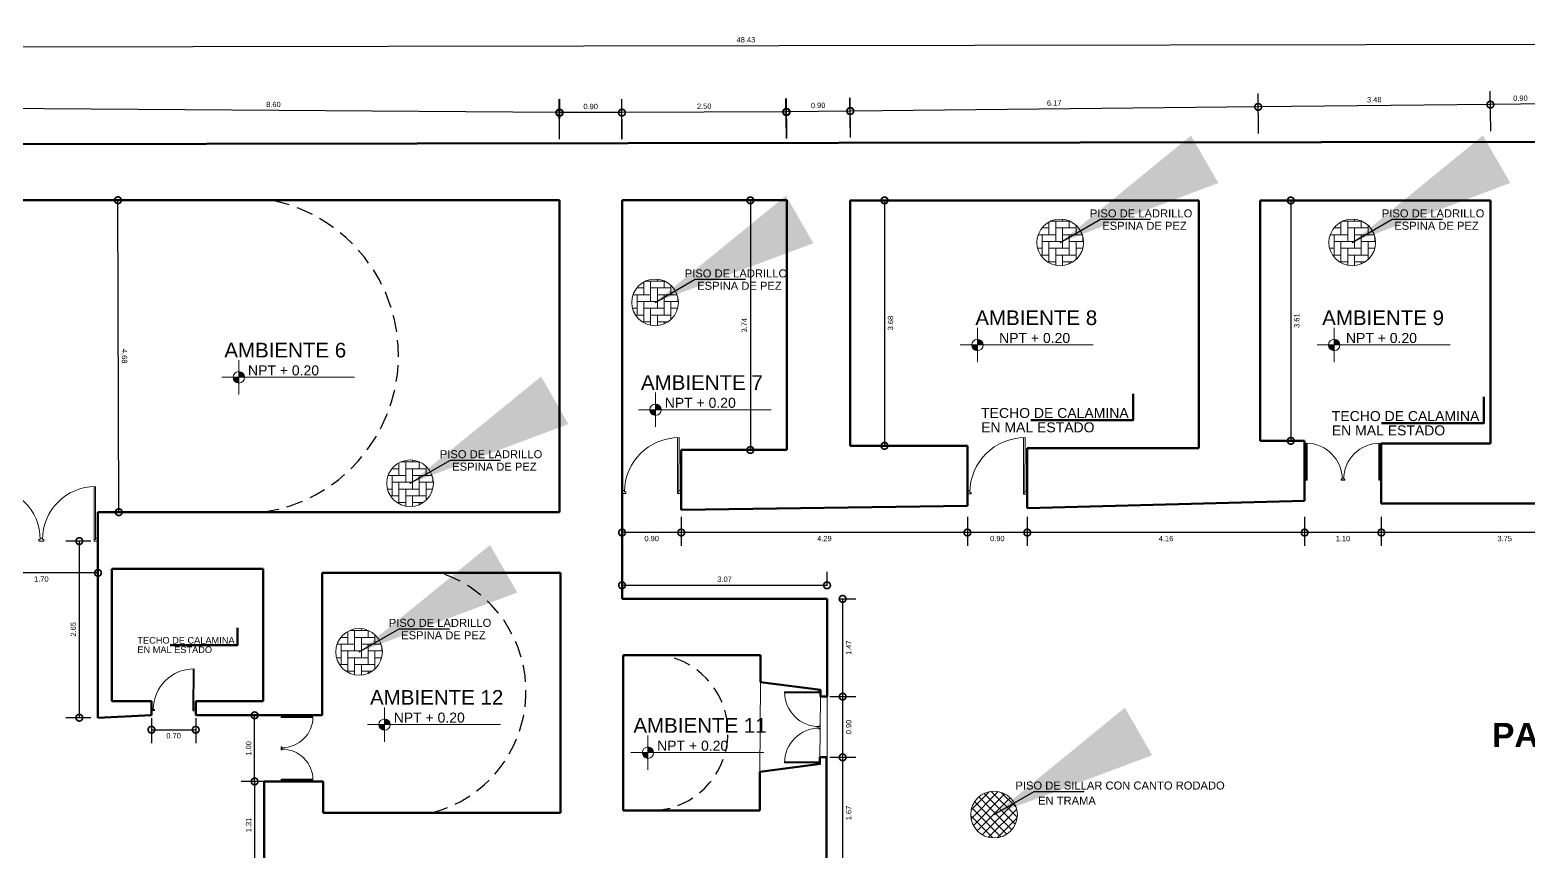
# Model space of a CAD drawing. Header units: millimetres. Extents: x 2048 to 2102.7, y 1127 to 1156.6.
# Drawn here: x 2066.95 to 2089.42, y 1144.3 to 1156.62 of the extents above; entities that cross this region are included whole.
import ezdxf
from ezdxf.enums import TextEntityAlignment as Align

# ---------------------------------------------------------------- set-up
doc = ezdxf.new("R2010")
doc.units = ezdxf.units.MM
doc.linetypes.add('RAYITAS', pattern=[0.375, 0.25, -0.125])
for name, color, linetype, lineweight in [('0.1', 141, 'Continuous', 9), ('COLUMNA', 6, 'Continuous', 40), ('moviliario', 105, 'Continuous', 9), ('Pluma 1', 6, 'Continuous', 9), ('Pluma 8', 7, 'Continuous', 50), ('PUERTAS', 22, 'Continuous', 13), ('TEXTOS', 7, 'Continuous', 18)]:
    doc.layers.add(name, color=color, linetype=linetype, lineweight=lineweight)
doc.layers.add('Cotas', color=1, linetype='Continuous')
doc.layers.add('Rotulos', color=255, linetype='Continuous')
doc.styles.add('BOLD', font='swissb.ttf')
doc.styles.add('ROTULO', font='arial.ttf')
doc.styles.get("Standard").update_dxf_attribs({"font": 'arial.ttf'})
doc.dimstyles.new('COTAS', dxfattribs={"dimtxt": 0.08, "dimasz": 0.2, "dimexe": 0.2, "dimexo": 0.2, "dimgap": 0.05, "dimtad": 2, "dimzin": 1, "dimdsep": 46, "dimtxsty": 'Standard', "dimblk": 'DOTSMALL', "dimcen": 2.5, "dimclrd": 244, "dimclre": 244, "dimclrt": 2, "dimazin": 0, "dimtfac": 1, "dimtmove": 2, "dimatfit": 3, "dimldrblk": 'OPEN90', "dimfxl": 1, "dimarcsym": 0})
doc.dimstyles.new('ISO-25', dxfattribs={"dimtxt": 2.5, "dimasz": 2.5, "dimexe": 1.25, "dimexo": 0.625, "dimtad": 1, "dimtxsty": 'Standard', "dimcen": 2.5, "dimadec": 0, "dimazin": 0, "dimtfac": 1, "dimtmove": 0, "dimatfit": 3, "dimfxl": 1, "dimarcsym": 0})

# ---------------------------------------------------------------- blocks, each defined once
blk = doc.blocks.new('puer-100')
for p, q in [((0.04, 0.025), (0.04, 0.92)), ((0.065, 0), (0.065, 0.92))]:
    blk.add_line(p, q)
for points in [[(0, 0.025), (0.04, 0.025), (0.04, 0), (0.065, 0), (0.065, -0.025), (0, -0.025)], [(1, 0.025), (0.96, 0.025), (0.96, 0), (0.935, 0), (0.935, -0.025), (1, -0.025)]]:
    blk.add_lwpolyline(points)
blk.add_arc((0.04, 0), 0.92, 0, 90)
blk = doc.blocks.new('_DotSmall')
at = {"color": 0, "const_width": 0.5}
blk.add_lwpolyline([(-0.0625, 0, 1), (0.0625, 0, 1)], format="xyb", close=True, dxfattribs=at)
blk = doc.blocks.new('*D30')
at = {"layer": 'Cotas', "color": 244, "lineweight": -2, "transparency": 16777216}
for p, q in [((2088.859, 1155.1), (2088.853, 1155.699)), ((2089.761, 1155.109), (2089.755, 1155.708)), ((2089.757, 1155.508), (2088.855, 1155.499))]:
    blk.add_line(p, q, dxfattribs=at)
at = {"layer": 'Defpoints', "color": 0, "transparency": 16777216}
for p in [(2088.855, 1155.499), (2088.861, 1154.9), (2089.763, 1154.909)]:
    blk.add_point(p, dxfattribs=at)
at = {"layer": 'Cotas', "color": 244, "lineweight": -2, "transparency": 16777216, "xscale": 0.2, "yscale": 0.2, "zscale": 0.2}
for p, rotation in [((2088.855, 1155.499), 180.5774263501912), ((2089.757, 1155.508), 0.5774263501911747)]:
    blk.add_blockref('_DotSmall', p, dxfattribs=dict(at, rotation=rotation))
at = {"layer": 'Cotas', "color": 5, "transparency": 16777216, "insert": (2089.305, 1155.594), "char_height": 0.08, "attachment_point": 5, "rotation": 0.5774}
blk.add_mtext('0.90', dxfattribs=at)
blk = doc.blocks.new('_Open90')
at = {"color": 0, "linetype": 'ByBlock', "lineweight": -2}
for p, q in [((0, 0), (-1, 0)), ((-0.5, 0.5), (0, 0)), ((0, 0), (-0.5, -0.5))]:
    blk.add_line(p, q, dxfattribs=at)
blk = doc.blocks.new('*D31')
at = {"layer": 'Cotas', "color": 244, "lineweight": -2, "transparency": 16777216}
for p, q in [((2085.376, 1155.064), (2085.37, 1155.664)), ((2088.859, 1155.1), (2088.853, 1155.699)), ((2088.855, 1155.499), (2085.372, 1155.464))]:
    blk.add_line(p, q, dxfattribs=at)
at = {"layer": 'Defpoints', "color": 0, "transparency": 16777216}
for p in [(2085.372, 1155.464), (2085.378, 1154.864), (2088.861, 1154.9)]:
    blk.add_point(p, dxfattribs=at)
at = {"layer": 'Cotas', "color": 244, "lineweight": -2, "transparency": 16777216, "xscale": 0.2, "yscale": 0.2, "zscale": 0.2}
for p, rotation in [((2085.372, 1155.464), 180.5774263501974), ((2088.855, 1155.499), 0.5774263501974098)]:
    blk.add_blockref('_DotSmall', p, dxfattribs=dict(at, rotation=rotation))
at = {"layer": 'Cotas', "color": 5, "transparency": 16777216, "insert": (2087.113, 1155.572), "char_height": 0.08, "attachment_point": 5, "rotation": 0.5774}
blk.add_mtext('3.48', dxfattribs=at)
blk = doc.blocks.new('*D32')
at = {"layer": 'Cotas', "color": 244, "lineweight": -2, "transparency": 16777216}
for p, q in [((2079.261, 1155.003), (2079.255, 1155.602)), ((2085.376, 1155.064), (2085.37, 1155.664)), ((2085.372, 1155.464), (2079.257, 1155.402))]:
    blk.add_line(p, q, dxfattribs=at)
at = {"layer": 'Defpoints', "color": 0, "transparency": 16777216}
for p in [(2079.257, 1155.402), (2079.263, 1154.803), (2085.378, 1154.864)]:
    blk.add_point(p, dxfattribs=at)
at = {"layer": 'Cotas', "color": 244, "lineweight": -2, "transparency": 16777216, "xscale": 0.2, "yscale": 0.2, "zscale": 0.2}
for p, rotation in [((2079.257, 1155.402), 180.5774263501992), ((2085.372, 1155.464), 0.5774263501992483)]:
    blk.add_blockref('_DotSmall', p, dxfattribs=dict(at, rotation=rotation))
at = {"layer": 'Cotas', "color": 5, "transparency": 16777216, "insert": (2082.313, 1155.524), "char_height": 0.08, "attachment_point": 5, "rotation": 0.5774}
blk.add_mtext('6.17', dxfattribs=at)
blk = doc.blocks.new('*D33')
at = {"layer": 'Cotas', "color": 244, "lineweight": -2, "transparency": 16777216}
for p, q in [((2079.26, 1155.003), (2079.251, 1155.602)), ((2078.3, 1154.988), (2078.291, 1155.588)), ((2079.254, 1155.402), (2078.294, 1155.388))]:
    blk.add_line(p, q, dxfattribs=at)
at = {"layer": 'Defpoints', "color": 0, "transparency": 16777216}
for p in [(2078.294, 1155.388), (2078.303, 1154.789), (2079.263, 1154.803)]:
    blk.add_point(p, dxfattribs=at)
at = {"layer": 'Cotas', "color": 244, "lineweight": -2, "transparency": 16777216, "xscale": 0.2, "yscale": 0.2, "zscale": 0.2}
for p, rotation in [((2078.294, 1155.388), 180.8564450094398), ((2079.254, 1155.402), 0.8564450094397902)]:
    blk.add_blockref('_DotSmall', p, dxfattribs=dict(at, rotation=rotation))
at = {"layer": 'Cotas', "color": 5, "transparency": 16777216, "insert": (2078.773, 1155.486), "char_height": 0.08, "attachment_point": 5, "rotation": 0.8564}
blk.add_mtext('0.90', dxfattribs=at)
blk = doc.blocks.new('*D34')
at = {"layer": 'Cotas', "color": 244, "lineweight": -2, "transparency": 16777216}
for p, q in [((2075.832, 1154.98), (2075.83, 1155.579)), ((2078.301, 1155.388), (2075.831, 1155.379)), ((2078.302, 1154.989), (2078.3, 1155.588))]:
    blk.add_line(p, q, dxfattribs=at)
at = {"layer": 'Defpoints', "color": 0, "transparency": 16777216}
for p in [(2075.831, 1155.379), (2075.833, 1154.78), (2078.303, 1154.789)]:
    blk.add_point(p, dxfattribs=at)
at = {"layer": 'Cotas', "color": 244, "lineweight": -2, "transparency": 16777216, "xscale": 0.2, "yscale": 0.2, "zscale": 0.2}
for p, rotation in [((2075.831, 1155.379), 180.1934054577176), ((2078.301, 1155.388), 0.1934054577175459)]:
    blk.add_blockref('_DotSmall', p, dxfattribs=dict(at, rotation=rotation))
at = {"layer": 'Cotas', "color": 5, "transparency": 16777216, "insert": (2077.065, 1155.474), "char_height": 0.08, "attachment_point": 5, "rotation": 0.1934}
blk.add_mtext('2.50', dxfattribs=at)
blk = doc.blocks.new('*D35')
at = {"layer": 'Cotas', "color": 244, "lineweight": -2, "transparency": 16777216}
for p, q in [((2074.893, 1154.979), (2074.892, 1155.578)), ((2075.832, 1155.379), (2074.892, 1155.378)), ((2075.833, 1154.98), (2075.832, 1155.579))]:
    blk.add_line(p, q, dxfattribs=at)
at = {"layer": 'Defpoints', "color": 0, "transparency": 16777216}
for p in [(2074.892, 1155.378), (2074.893, 1154.779), (2075.833, 1154.78)]:
    blk.add_point(p, dxfattribs=at)
at = {"layer": 'Cotas', "color": 244, "lineweight": -2, "transparency": 16777216, "xscale": 0.2, "yscale": 0.2, "zscale": 0.2}
for p, rotation in [((2074.892, 1155.378), 180.0470184175133), ((2075.832, 1155.379), 0.04701841751326263)]:
    blk.add_blockref('_DotSmall', p, dxfattribs=dict(at, rotation=rotation))
at = {"layer": 'Cotas', "color": 5, "transparency": 16777216, "insert": (2075.362, 1155.47), "char_height": 0.08, "attachment_point": 5, "rotation": 0.047}
blk.add_mtext('0.90', dxfattribs=at)
blk = doc.blocks.new('*D36')
at = {"layer": 'Cotas', "color": 244, "lineweight": -2, "transparency": 16777216}
for p, q in [((2066.308, 1155.042), (2066.312, 1155.641)), ((2074.897, 1155.378), (2066.311, 1155.441)), ((2074.894, 1154.979), (2074.899, 1155.578))]:
    blk.add_line(p, q, dxfattribs=at)
at = {"layer": 'Defpoints', "color": 0, "transparency": 16777216}
for p in [(2066.311, 1155.441), (2066.307, 1154.842), (2074.893, 1154.779)]:
    blk.add_point(p, dxfattribs=at)
at = {"layer": 'Cotas', "color": 244, "lineweight": -2, "transparency": 16777216, "xscale": 0.2, "yscale": 0.2, "zscale": 0.2}
for p, rotation in [((2066.311, 1155.441), 179.5816693530633), ((2074.897, 1155.378), 359.5816693530632)]:
    blk.add_blockref('_DotSmall', p, dxfattribs=dict(at, rotation=rotation))
at = {"layer": 'Cotas', "color": 5, "transparency": 16777216, "insert": (2070.605, 1155.501), "char_height": 0.08, "attachment_point": 5, "rotation": 359.5817}
blk.add_mtext('8.60', dxfattribs=at)
blk = doc.blocks.new('*D102')
at = {"layer": 'Cotas', "color": 244, "lineweight": -2, "transparency": 16777216}
for p, q in [((2066.276, 1148.751), (2066.276, 1148.274)), ((2067.974, 1148.751), (2067.974, 1148.274)), ((2067.974, 1148.474), (2066.276, 1148.474))]:
    blk.add_line(p, q, dxfattribs=at)
at = {"layer": 'Defpoints', "color": 0, "transparency": 16777216}
for p in [(2066.276, 1148.951), (2067.974, 1148.951), (2066.276, 1148.474)]:
    blk.add_point(p, dxfattribs=at)
at = {"layer": 'Cotas', "color": 244, "lineweight": -2, "transparency": 16777216, "xscale": 0.2, "yscale": 0.2, "zscale": 0.2}
for p, rotation in [((2066.276, 1148.474), 179.9999999999923), ((2067.974, 1148.474), 359.9999999999923)]:
    blk.add_blockref('_DotSmall', p, dxfattribs=dict(at, rotation=rotation))
at = {"layer": 'Cotas', "color": 5, "transparency": 16777216, "insert": (2067.125, 1148.383), "char_height": 0.08, "attachment_point": 5}
blk.add_mtext('1.70', dxfattribs=at)
blk = doc.blocks.new('*D47')
at = {"layer": 'Cotas', "color": 244, "lineweight": -2, "transparency": 16777216}
for p, q in [((2068.776, 1146.296), (2068.776, 1145.922)), ((2069.44, 1146.296), (2069.44, 1145.922)), ((2068.776, 1146.122), (2069.44, 1146.122))]:
    blk.add_line(p, q, dxfattribs=at)
at = {"layer": 'Defpoints', "color": 0, "transparency": 16777216}
for p in [(2068.776, 1146.496), (2069.44, 1146.496), (2069.44, 1146.122)]:
    blk.add_point(p, dxfattribs=at)
at = {"layer": 'Cotas', "color": 244, "lineweight": -2, "transparency": 16777216, "xscale": 0.2, "yscale": 0.2, "zscale": 0.2, "rotation": 180}
blk.add_blockref('_DotSmall', (2068.776, 1146.122), dxfattribs=at)
at = {"layer": 'Cotas', "color": 244, "lineweight": -2, "transparency": 16777216, "xscale": 0.2, "yscale": 0.2, "zscale": 0.2}
blk.add_blockref('_DotSmall', (2069.44, 1146.122), dxfattribs=at)
at = {"layer": 'Cotas', "color": 5, "transparency": 16777216, "insert": (2069.108, 1146.031), "char_height": 0.08, "attachment_point": 5}
blk.add_mtext('0.70', dxfattribs=at)
blk = doc.blocks.new('*D48')
at = {"layer": 'Cotas', "color": 244, "lineweight": -2, "transparency": 16777216}
for p, q in [((2070.564, 1146.338), (2070.123, 1146.338)), ((2070.323, 1145.346), (2070.323, 1146.338)), ((2070.564, 1145.346), (2070.123, 1145.346))]:
    blk.add_line(p, q, dxfattribs=at)
at = {"layer": 'Defpoints', "color": 0, "transparency": 16777216}
for p in [(2070.323, 1146.338), (2070.764, 1146.338), (2070.764, 1145.346)]:
    blk.add_point(p, dxfattribs=at)
at = {"layer": 'Cotas', "color": 244, "lineweight": -2, "transparency": 16777216, "xscale": 0.2, "yscale": 0.2, "zscale": 0.2}
for p, rotation in [((2070.323, 1146.338), 90), ((2070.323, 1145.346), 270)]:
    blk.add_blockref('_DotSmall', p, dxfattribs=dict(at, rotation=rotation))
at = {"layer": 'Cotas', "color": 5, "transparency": 16777216, "insert": (2070.232, 1145.842), "char_height": 0.08, "attachment_point": 5, "rotation": 90}
blk.add_mtext('1.00', dxfattribs=at)
blk = doc.blocks.new('*D49')
at = {"layer": 'Cotas', "color": 244, "lineweight": -2, "transparency": 16777216}
for p, q in [((2078.948, 1146.619), (2079.341, 1146.619)), ((2079.141, 1146.619), (2079.141, 1145.708)), ((2078.948, 1145.708), (2079.341, 1145.708))]:
    blk.add_line(p, q, dxfattribs=at)
at = {"layer": 'Defpoints', "color": 0, "transparency": 16777216}
for p in [(2078.748, 1146.619), (2078.748, 1145.708), (2079.141, 1145.708)]:
    blk.add_point(p, dxfattribs=at)
at = {"layer": 'Cotas', "color": 244, "lineweight": -2, "transparency": 16777216, "xscale": 0.2, "yscale": 0.2, "zscale": 0.2}
for p, rotation in [((2079.141, 1146.619), 90), ((2079.141, 1145.708), 270)]:
    blk.add_blockref('_DotSmall', p, dxfattribs=dict(at, rotation=rotation))
at = {"layer": 'Cotas', "color": 5, "transparency": 16777216, "insert": (2079.232, 1146.164), "char_height": 0.08, "attachment_point": 5, "rotation": 90}
blk.add_mtext('0.90', dxfattribs=at)
blk = doc.blocks.new('*D68')
at = {"layer": 'Cotas', "color": 244, "lineweight": -2, "transparency": 16777216}
for p, q in [((2087.219, 1149.317), (2087.219, 1148.88)), ((2090.919, 1149.317), (2090.919, 1148.88)), ((2090.919, 1149.08), (2087.219, 1149.08))]:
    blk.add_line(p, q, dxfattribs=at)
at = {"layer": 'Defpoints', "color": 0, "transparency": 16777216}
for p in [(2087.219, 1149.517), (2090.919, 1149.517), (2087.219, 1149.08)]:
    blk.add_point(p, dxfattribs=at)
at = {"layer": 'Cotas', "color": 244, "lineweight": -2, "transparency": 16777216, "xscale": 0.2, "yscale": 0.2, "zscale": 0.2}
for p, rotation in [((2087.219, 1149.08), 180.0000000000035), ((2090.919, 1149.08), 3.517186542012496e-12)]:
    blk.add_blockref('_DotSmall', p, dxfattribs=dict(at, rotation=rotation))
at = {"layer": 'Cotas', "color": 5, "transparency": 16777216, "insert": (2089.069, 1148.989), "char_height": 0.08, "attachment_point": 5}
blk.add_mtext('3.75', dxfattribs=at)
blk = doc.blocks.new('*D69')
at = {"layer": 'Cotas', "color": 244, "lineweight": -2, "transparency": 16777216}
for p, q in [((2086.069, 1149.317), (2086.069, 1148.88)), ((2087.219, 1149.317), (2087.219, 1148.88)), ((2087.219, 1149.08), (2086.069, 1149.08))]:
    blk.add_line(p, q, dxfattribs=at)
at = {"layer": 'Defpoints', "color": 0, "transparency": 16777216}
for p in [(2086.069, 1149.517), (2087.219, 1149.517), (2086.069, 1149.08)]:
    blk.add_point(p, dxfattribs=at)
at = {"layer": 'Cotas', "color": 244, "lineweight": -2, "transparency": 16777216, "xscale": 0.2, "yscale": 0.2, "zscale": 0.2}
for p, rotation in [((2086.069, 1149.08), 179.9999999999887), ((2087.219, 1149.08), 359.9999999999887)]:
    blk.add_blockref('_DotSmall', p, dxfattribs=dict(at, rotation=rotation))
at = {"layer": 'Cotas', "color": 5, "transparency": 16777216, "insert": (2086.644, 1148.989), "char_height": 0.08, "attachment_point": 5}
blk.add_mtext('1.10', dxfattribs=at)
blk = doc.blocks.new('*D70')
at = {"layer": 'Cotas', "color": 244, "lineweight": -2, "transparency": 16777216}
for p, q in [((2081.91, 1149.317), (2081.91, 1148.88)), ((2086.069, 1149.317), (2086.069, 1148.88)), ((2086.069, 1149.08), (2081.91, 1149.08))]:
    blk.add_line(p, q, dxfattribs=at)
at = {"layer": 'Defpoints', "color": 0, "transparency": 16777216}
for p in [(2081.91, 1149.517), (2086.069, 1149.517), (2081.91, 1149.08)]:
    blk.add_point(p, dxfattribs=at)
at = {"layer": 'Cotas', "color": 244, "lineweight": -2, "transparency": 16777216, "xscale": 0.2, "yscale": 0.2, "zscale": 0.2}
for p, rotation in [((2081.91, 1149.08), 180.0000000000032), ((2086.069, 1149.08), 3.117506253147439e-12)]:
    blk.add_blockref('_DotSmall', p, dxfattribs=dict(at, rotation=rotation))
at = {"layer": 'Cotas', "color": 5, "transparency": 16777216, "insert": (2083.99, 1148.989), "char_height": 0.08, "attachment_point": 5}
blk.add_mtext('4.16', dxfattribs=at)
blk = doc.blocks.new('*D71')
at = {"layer": 'Cotas', "color": 244, "lineweight": -2, "transparency": 16777216}
for p, q in [((2081.012, 1149.317), (2081.012, 1148.88)), ((2081.91, 1149.317), (2081.91, 1148.88)), ((2081.91, 1149.08), (2081.012, 1149.08))]:
    blk.add_line(p, q, dxfattribs=at)
at = {"layer": 'Defpoints', "color": 0, "transparency": 16777216}
for p in [(2081.012, 1149.517), (2081.91, 1149.517), (2081.012, 1149.08)]:
    blk.add_point(p, dxfattribs=at)
at = {"layer": 'Cotas', "color": 244, "lineweight": -2, "transparency": 16777216, "xscale": 0.2, "yscale": 0.2, "zscale": 0.2, "rotation": 180}
blk.add_blockref('_DotSmall', (2081.012, 1149.08), dxfattribs=at)
at = {"layer": 'Cotas', "color": 244, "lineweight": -2, "transparency": 16777216, "xscale": 0.2, "yscale": 0.2, "zscale": 0.2}
blk.add_blockref('_DotSmall', (2081.91, 1149.08), dxfattribs=at)
at = {"layer": 'Cotas', "color": 5, "transparency": 16777216, "insert": (2081.461, 1148.989), "char_height": 0.08, "attachment_point": 5}
blk.add_mtext('0.90', dxfattribs=at)
blk = doc.blocks.new('*D72')
at = {"layer": 'Cotas', "color": 244, "lineweight": -2, "transparency": 16777216}
for p, q in [((2076.721, 1149.317), (2076.721, 1148.88)), ((2081.012, 1149.317), (2081.012, 1148.88)), ((2081.012, 1149.08), (2076.721, 1149.08))]:
    blk.add_line(p, q, dxfattribs=at)
at = {"layer": 'Defpoints', "color": 0, "transparency": 16777216}
for p in [(2076.721, 1149.517), (2081.012, 1149.517), (2076.721, 1149.08)]:
    blk.add_point(p, dxfattribs=at)
at = {"layer": 'Cotas', "color": 244, "lineweight": -2, "transparency": 16777216, "xscale": 0.2, "yscale": 0.2, "zscale": 0.2, "rotation": 180}
blk.add_blockref('_DotSmall', (2076.721, 1149.08), dxfattribs=at)
at = {"layer": 'Cotas', "color": 244, "lineweight": -2, "transparency": 16777216, "xscale": 0.2, "yscale": 0.2, "zscale": 0.2}
blk.add_blockref('_DotSmall', (2081.012, 1149.08), dxfattribs=at)
at = {"layer": 'Cotas', "color": 5, "transparency": 16777216, "insert": (2078.867, 1148.989), "char_height": 0.08, "attachment_point": 5}
blk.add_mtext('4.29', dxfattribs=at)
blk = doc.blocks.new('*D73')
at = {"layer": 'Cotas', "color": 244, "lineweight": -2, "transparency": 16777216}
for p, q in [((2075.833, 1149.317), (2075.833, 1148.88)), ((2076.721, 1149.317), (2076.721, 1148.88)), ((2076.721, 1149.08), (2075.833, 1149.08))]:
    blk.add_line(p, q, dxfattribs=at)
at = {"layer": 'Defpoints', "color": 0, "transparency": 16777216}
for p in [(2075.833, 1149.517), (2076.721, 1149.517), (2075.833, 1149.08)]:
    blk.add_point(p, dxfattribs=at)
at = {"layer": 'Cotas', "color": 244, "lineweight": -2, "transparency": 16777216, "xscale": 0.2, "yscale": 0.2, "zscale": 0.2, "rotation": 180}
blk.add_blockref('_DotSmall', (2075.833, 1149.08), dxfattribs=at)
at = {"layer": 'Cotas', "color": 244, "lineweight": -2, "transparency": 16777216, "xscale": 0.2, "yscale": 0.2, "zscale": 0.2}
blk.add_blockref('_DotSmall', (2076.721, 1149.08), dxfattribs=at)
at = {"layer": 'Cotas', "color": 5, "transparency": 16777216, "insert": (2076.277, 1148.989), "char_height": 0.08, "attachment_point": 5}
blk.add_mtext('0.90', dxfattribs=at)
blk = doc.blocks.new('*D74')
at = {"layer": 'Cotas', "color": 244, "lineweight": -2, "transparency": 16777216}
for p, q in [((2079.107, 1148.085), (2079.341, 1148.085)), ((2079.141, 1148.085), (2079.141, 1146.619)), ((2079.107, 1146.619), (2079.341, 1146.619))]:
    blk.add_line(p, q, dxfattribs=at)
at = {"layer": 'Defpoints', "color": 0, "transparency": 16777216}
for p in [(2078.907, 1148.085), (2078.907, 1146.619), (2079.141, 1146.619)]:
    blk.add_point(p, dxfattribs=at)
at = {"layer": 'Cotas', "color": 244, "lineweight": -2, "transparency": 16777216, "xscale": 0.2, "yscale": 0.2, "zscale": 0.2}
for p, rotation in [((2079.141, 1148.085), 90), ((2079.141, 1146.619), 270)]:
    blk.add_blockref('_DotSmall', p, dxfattribs=dict(at, rotation=rotation))
at = {"layer": 'Cotas', "color": 5, "transparency": 16777216, "insert": (2079.231, 1147.352), "char_height": 0.08, "attachment_point": 5, "rotation": 90}
blk.add_mtext('1.47', dxfattribs=at)
blk = doc.blocks.new('*D75')
at = {"layer": 'Cotas', "color": 244, "lineweight": -2, "transparency": 16777216}
for p, q in [((2079.101, 1145.708), (2079.341, 1145.708)), ((2079.141, 1145.708), (2079.141, 1144.038)), ((2079.101, 1144.038), (2079.341, 1144.038))]:
    blk.add_line(p, q, dxfattribs=at)
at = {"layer": 'Defpoints', "color": 0, "transparency": 16777216}
for p in [(2078.901, 1145.708), (2078.901, 1144.038), (2079.141, 1144.038)]:
    blk.add_point(p, dxfattribs=at)
at = {"layer": 'Cotas', "color": 244, "lineweight": -2, "transparency": 16777216, "xscale": 0.2, "yscale": 0.2, "zscale": 0.2}
for p, rotation in [((2079.141, 1145.708), 90), ((2079.141, 1144.038), 270)]:
    blk.add_blockref('_DotSmall', p, dxfattribs=dict(at, rotation=rotation))
at = {"layer": 'Cotas', "color": 5, "transparency": 16777216, "insert": (2079.232, 1144.873), "char_height": 0.08, "attachment_point": 5, "rotation": 90}
blk.add_mtext('1.67', dxfattribs=at)
blk = doc.blocks.new('*D76')
at = {"layer": 'Cotas', "color": 244, "lineweight": -2, "transparency": 16777216}
for p, q in [((2075.833, 1148.285), (2075.833, 1148.488)), ((2078.907, 1148.285), (2078.907, 1148.488)), ((2075.833, 1148.288), (2078.907, 1148.288))]:
    blk.add_line(p, q, dxfattribs=at)
at = {"layer": 'Defpoints', "color": 0, "transparency": 16777216}
for p in [(2078.907, 1148.288), (2075.833, 1148.085), (2078.907, 1148.085)]:
    blk.add_point(p, dxfattribs=at)
at = {"layer": 'Cotas', "color": 244, "lineweight": -2, "transparency": 16777216, "xscale": 0.2, "yscale": 0.2, "zscale": 0.2, "rotation": 180}
blk.add_blockref('_DotSmall', (2075.833, 1148.288), dxfattribs=at)
at = {"layer": 'Cotas', "color": 244, "lineweight": -2, "transparency": 16777216, "xscale": 0.2, "yscale": 0.2, "zscale": 0.2}
blk.add_blockref('_DotSmall', (2078.907, 1148.288), dxfattribs=at)
at = {"layer": 'Cotas', "color": 5, "transparency": 16777216, "insert": (2077.37, 1148.379), "char_height": 0.08, "attachment_point": 5}
blk.add_mtext('3.07', dxfattribs=at)
blk = doc.blocks.new('*D79')
at = {"layer": 'Cotas', "color": 244, "lineweight": -2, "transparency": 16777216}
for p, q in [((2067.867, 1148.951), (2067.494, 1148.951)), ((2067.694, 1148.951), (2067.694, 1146.302)), ((2067.867, 1146.302), (2067.494, 1146.302))]:
    blk.add_line(p, q, dxfattribs=at)
at = {"layer": 'Defpoints', "color": 0, "transparency": 16777216}
for p in [(2068.067, 1148.951), (2067.694, 1146.302), (2068.067, 1146.302)]:
    blk.add_point(p, dxfattribs=at)
at = {"layer": 'Cotas', "color": 244, "lineweight": -2, "transparency": 16777216, "xscale": 0.2, "yscale": 0.2, "zscale": 0.2}
for p, rotation in [((2067.694, 1148.951), 90), ((2067.694, 1146.302), 270)]:
    blk.add_blockref('_DotSmall', p, dxfattribs=dict(at, rotation=rotation))
at = {"layer": 'Cotas', "color": 5, "transparency": 16777216, "insert": (2067.604, 1147.627), "char_height": 0.08, "attachment_point": 5, "rotation": 90}
blk.add_mtext('2.65', dxfattribs=at)
blk = doc.blocks.new('*D80')
at = {"layer": 'Cotas', "color": 244, "lineweight": -2, "transparency": 16777216}
for p, q in [((2070.364, 1145.346), (2070.123, 1145.346)), ((2070.323, 1145.346), (2070.323, 1144.038)), ((2070.364, 1144.038), (2070.123, 1144.038))]:
    blk.add_line(p, q, dxfattribs=at)
at = {"layer": 'Defpoints', "color": 0, "transparency": 16777216}
for p in [(2070.564, 1145.346), (2070.323, 1144.038), (2070.564, 1144.038)]:
    blk.add_point(p, dxfattribs=at)
at = {"layer": 'Cotas', "color": 244, "lineweight": -2, "transparency": 16777216, "xscale": 0.2, "yscale": 0.2, "zscale": 0.2}
for p, rotation in [((2070.323, 1145.346), 90), ((2070.323, 1144.038), 270)]:
    blk.add_blockref('_DotSmall', p, dxfattribs=dict(at, rotation=rotation))
at = {"layer": 'Cotas', "color": 5, "transparency": 16777216, "insert": (2070.232, 1144.692), "char_height": 0.08, "attachment_point": 5, "rotation": 90}
blk.add_mtext('1.31', dxfattribs=at)
blk = doc.blocks.new('*D92')
at = {"layer": 'Cotas', "color": 244, "lineweight": -2, "transparency": 16777216}
for p, q in [((2053.474, 1155.882), (2053.473, 1156.542)), ((2101.908, 1155.959), (2101.907, 1156.619)), ((2101.907, 1156.419), (2053.473, 1156.342))]:
    blk.add_line(p, q, dxfattribs=at)
at = {"layer": 'Defpoints', "color": 0, "transparency": 16777216}
for p in [(2053.473, 1156.342), (2053.474, 1155.682), (2101.908, 1155.759)]:
    blk.add_point(p, dxfattribs=at)
at = {"layer": 'Cotas', "color": 244, "lineweight": -2, "transparency": 16777216, "xscale": 0.2, "yscale": 0.2, "zscale": 0.2}
for p, rotation in [((2053.473, 1156.342), 180.0912407047927), ((2101.907, 1156.419), 0.09124070479269443)]:
    blk.add_blockref('_DotSmall', p, dxfattribs=dict(at, rotation=rotation))
at = {"layer": 'Cotas', "color": 5, "transparency": 16777216, "insert": (2077.69, 1156.471), "char_height": 0.08, "attachment_point": 5, "rotation": 0.0912}
blk.add_mtext('48.43', dxfattribs=at)
blk = doc.blocks.new('*D97')
at = {"layer": 'Cotas', "color": 244, "lineweight": -2, "transparency": 16777216}
for p, q in [((2085.604, 1154.061), (2086.061, 1154.061)), ((2085.861, 1154.061), (2085.861, 1150.455)), ((2085.604, 1150.455), (2086.061, 1150.455))]:
    blk.add_line(p, q, dxfattribs=at)
at = {"layer": 'Defpoints', "color": 0, "transparency": 16777216}
for p in [(2085.404, 1154.061), (2085.404, 1150.455), (2085.861, 1150.455)]:
    blk.add_point(p, dxfattribs=at)
at = {"layer": 'Cotas', "color": 244, "lineweight": -2, "transparency": 16777216, "xscale": 0.2, "yscale": 0.2, "zscale": 0.2}
for p, rotation in [((2085.861, 1154.061), 89.99992759658906), ((2085.861, 1150.455), 269.999927596589)]:
    blk.add_blockref('_DotSmall', p, dxfattribs=dict(at, rotation=rotation))
at = {"layer": 'Cotas', "color": 5, "transparency": 16777216, "insert": (2085.952, 1152.258), "char_height": 0.08, "attachment_point": 5, "rotation": 89.9999}
blk.add_mtext('3.61', dxfattribs=at)
blk = doc.blocks.new('*D98')
at = {"layer": 'Cotas', "color": 244, "lineweight": -2, "transparency": 16777216}
for p, q in [((2079.452, 1154.062), (2079.969, 1154.062)), ((2079.769, 1154.062), (2079.768, 1150.381)), ((2079.452, 1150.381), (2079.968, 1150.381))]:
    blk.add_line(p, q, dxfattribs=at)
at = {"layer": 'Defpoints', "color": 0, "transparency": 16777216}
for p in [(2079.252, 1154.062), (2079.252, 1150.381), (2079.768, 1150.381)]:
    blk.add_point(p, dxfattribs=at)
at = {"layer": 'Cotas', "color": 244, "lineweight": -2, "transparency": 16777216, "xscale": 0.2, "yscale": 0.2, "zscale": 0.2}
for p, rotation in [((2079.769, 1154.062), 89.99956677402875), ((2079.768, 1150.381), 269.9995667740287)]:
    blk.add_blockref('_DotSmall', p, dxfattribs=dict(at, rotation=rotation))
at = {"layer": 'Cotas', "color": 5, "transparency": 16777216, "insert": (2079.859, 1152.222), "char_height": 0.08, "attachment_point": 5, "rotation": 89.9996}
blk.add_mtext('3.68', dxfattribs=at)
blk = doc.blocks.new('*D99')
at = {"layer": 'Cotas', "color": 244, "lineweight": -2, "transparency": 16777216}
for p, q in [((2078.103, 1154.063), (2077.557, 1154.063)), ((2077.757, 1154.063), (2077.757, 1150.318)), ((2078.103, 1150.318), (2077.557, 1150.318))]:
    blk.add_line(p, q, dxfattribs=at)
at = {"layer": 'Defpoints', "color": 0, "transparency": 16777216}
for p in [(2078.303, 1154.063), (2077.757, 1150.318), (2078.303, 1150.318)]:
    blk.add_point(p, dxfattribs=at)
at = {"layer": 'Cotas', "color": 244, "lineweight": -2, "transparency": 16777216, "xscale": 0.2, "yscale": 0.2, "zscale": 0.2}
for p, rotation in [((2077.757, 1154.063), 89.99948619730897), ((2077.757, 1150.318), 269.999486197309)]:
    blk.add_blockref('_DotSmall', p, dxfattribs=dict(at, rotation=rotation))
at = {"layer": 'Cotas', "color": 5, "transparency": 16777216, "insert": (2077.666, 1152.19), "char_height": 0.08, "attachment_point": 5, "rotation": 89.9995}
blk.add_mtext('3.74', dxfattribs=at)
blk = doc.blocks.new('*D127')
at = {"layer": 'Cotas', "color": 244, "lineweight": -2, "transparency": 16777216}
for p, q in [((2068.163, 1154.065), (2068.474, 1154.065)), ((2068.286, 1149.385), (2068.274, 1154.065)), ((2068.174, 1149.384), (2068.486, 1149.385))]:
    blk.add_line(p, q, dxfattribs=at)
at = {"layer": 'Defpoints', "color": 0, "transparency": 16777216}
for p in [(2067.963, 1154.064), (2068.274, 1154.065), (2067.974, 1149.384)]:
    blk.add_point(p, dxfattribs=at)
at = {"layer": 'Cotas', "color": 244, "lineweight": -2, "transparency": 16777216, "xscale": 0.2, "yscale": 0.2, "zscale": 0.2}
for p, rotation in [((2068.274, 1154.065), 90.14432781364049), ((2068.286, 1149.385), 270.1443278136405)]:
    blk.add_blockref('_DotSmall', p, dxfattribs=dict(at, rotation=rotation))
at = {"layer": 'Cotas', "color": 5, "transparency": 16777216, "insert": (2068.371, 1151.725), "char_height": 0.08, "attachment_point": 5, "rotation": 270.1443}
blk.add_mtext('4.68', dxfattribs=at)
blk = doc.blocks.new('NPT')
at = {"linetype": 'Continuous', "ltscale": 0.1}
h = blk.add_hatch(color=256, dxfattribs=at)
h.paths.add_polyline_path([(0, 0), (0, 0.05, 0.414214), (-0.05, 0)])
h.paths.add_polyline_path([(0, 0), (0, -0.05, 0.414214), (0.05, 0)])
for p, q in [((0, -0.05), (0, 0.15)), ((-1.015, 0), (0.05, 0)), ((0.05, 0), (0.15, 0)), ((0, -0.15), (0, -0.05))]:
    blk.add_line(p, q, dxfattribs=at)
blk.add_circle((0, 0), 0.05, dxfattribs=at)

msp = doc.modelspace()

# ---------------------------------------------------------------- hatches: boundary and pattern name
at = {"layer": 'Pluma 1'}
h = msp.add_hatch(dxfattribs=at)
h.set_pattern_fill('AR-HBONE', color=256, scale=0.001, angle=45, style=0)
h.set_pattern_definition([(90, (1313.12259, 1033.86227), (-0.1016, 0.1016), [0.3048, -0.1016]), (180, (1313.12259, 1033.96387), (-0.1016, 0.1016), [0.3048, -0.1016])])
h.paths.add_polyline_path([(2082.753, 1153.431, 1), (2082.053, 1153.431, 1)])
h = msp.add_hatch(dxfattribs=at)
h.set_pattern_fill('AR-HBONE', color=256, scale=0.001, angle=45, style=0)
h.set_pattern_definition([(90, (1317.50135, 1033.86227), (-0.1016, 0.1016), [0.3048, -0.1016]), (180, (1317.50135, 1033.96387), (-0.1016, 0.1016), [0.3048, -0.1016])])
h.paths.add_polyline_path([(2087.132, 1153.431, 1), (2086.432, 1153.431, 1)])
h = msp.add_hatch(dxfattribs=at)
h.set_pattern_fill('AR-HBONE', color=256, scale=0.001, angle=45, style=0)
h.set_pattern_definition([(90, (1307.04807, 1032.96258), (-0.1016, 0.1016), [0.3048, -0.1016]), (180, (1307.04807, 1033.06418), (-0.1016, 0.1016), [0.3048, -0.1016])])
h.paths.add_polyline_path([(2076.678, 1152.532, 1), (2075.978, 1152.532, 1)])
h = msp.add_hatch(dxfattribs=at)
h.set_pattern_fill('AR-HBONE', color=256, scale=0.001, angle=45, style=0)
h.set_pattern_definition([(90, (1303.37464, 1030.2502), (-0.1016, 0.1016), [0.3048, -0.1016]), (180, (1303.37464, 1030.3518), (-0.1016, 0.1016), [0.3048, -0.1016])])
h.paths.add_polyline_path([(2073.005, 1149.819, 1), (2072.305, 1149.819, 1)])
h = msp.add_hatch(dxfattribs=at)
h.set_pattern_fill('AR-HBONE', color=256, scale=0.001, angle=45, style=0)
h.set_pattern_definition([(90, (1302.60933, 1027.72034), (-0.1016, 0.1016), [0.3048, -0.1016]), (180, (1302.60933, 1027.82194), (-0.1016, 0.1016), [0.3048, -0.1016])])
h.paths.add_polyline_path([(2072.24, 1147.29, 1), (2071.54, 1147.29, 1)])
h = msp.add_hatch(dxfattribs=at)
h.set_pattern_fill('NET', color=256, scale=0.03, angle=45, style=0)
h.set_pattern_definition([(45, (1312.13097, 1026.73774), (-0.067351921, 0.067351921), []), (135, (1312.13097, 1026.73774), (-0.067351921, -0.067351921), [])])
h.paths.add_polyline_path([(2081.761, 1144.849, 1), (2081.061, 1144.849, 1)])

# ---------------------------------------------------------------- linework, layer by layer
at = {"layer": 'moviliario'}
for centre in [(2082.403, 1153.431), (2086.782, 1153.431), (2076.328, 1152.532), (2072.655, 1149.819), (2071.89, 1147.29), (2081.411, 1144.849)]:
    msp.add_circle(centre, 0.35, dxfattribs=at)
at = {"layer": 'Pluma 8'}
for p, q in [((2079.085, 1154.923), (2094.708, 1154.947)), ((2053.472, 1154.883), (2079.085, 1154.923)), ((2074.893, 1154.063), (2074.893, 1149.384)), ((2075.833, 1148.085), (2075.833, 1154.063)), ((2075.833, 1154.063), (2078.303, 1154.063)), ((2078.303, 1154.063), (2078.303, 1150.318)), ((2079.252, 1150.381), (2079.252, 1154.062)), ((2079.252, 1154.062), (2084.482, 1154.061)), ((2084.482, 1154.061), (2084.482, 1150.343)), ((2085.404, 1150.455), (2085.404, 1154.061)), ((2085.404, 1154.061), (2088.855, 1154.06)), ((2088.855, 1154.06), (2088.855, 1150.417)), ((2086.069, 1150.455), (2085.404, 1150.455)), ((2086.069, 1149.555), (2086.069, 1150.455)), ((2078.303, 1150.318), (2076.721, 1150.318)), ((2076.721, 1150.318), (2076.721, 1149.418)), ((2081.012, 1150.381), (2079.252, 1150.381)), ((2081.012, 1149.481), (2081.012, 1150.381)), ((2084.482, 1150.343), (2081.91, 1150.343)), ((2081.91, 1150.343), (2081.91, 1149.443)), ((2088.855, 1150.417), (2087.219, 1150.417)), ((2087.219, 1150.417), (2087.219, 1149.517)), ((2081.91, 1149.443), (2086.069, 1149.555)), ((2074.893, 1149.384), (2067.974, 1149.384)), ((2067.974, 1149.384), (2067.974, 1146.302)), ((2076.721, 1149.418), (2081.012, 1149.481)), ((2087.219, 1149.517), (2090.919, 1149.517)), ((2068.181, 1146.549), (2068.181, 1148.537)), ((2068.181, 1148.537), (2070.449, 1148.537)), ((2070.449, 1148.537), (2070.449, 1146.549)), ((2071.334, 1146.338), (2071.334, 1148.474)), ((2071.334, 1148.474), (2074.911, 1148.474)), ((2074.911, 1148.474), (2074.911, 1144.876)), ((2078.907, 1148.085), (2075.833, 1148.085)), ((2078.907, 1146.619), (2078.907, 1148.085)), ((2075.85, 1144.908), (2075.85, 1147.239)), ((2075.85, 1147.239), (2077.907, 1147.239)), ((2077.907, 1147.239), (2077.907, 1146.836)), ((2077.907, 1146.836), (2078.807, 1146.719)), ((2078.807, 1146.619), (2078.807, 1146.719)), ((2078.807, 1146.619), (2078.907, 1146.619)), ((2068.776, 1146.549), (2068.181, 1146.549)), ((2068.776, 1146.338), (2068.776, 1146.549)), ((2070.449, 1146.549), (2069.44, 1146.549)), ((2069.44, 1146.549), (2069.44, 1146.338)), ((2067.974, 1146.302), (2068.776, 1146.338)), ((2069.44, 1146.338), (2071.334, 1146.338)), ((2077.901, 1145.491), (2078.807, 1145.608)), ((2078.901, 1145.708), (2078.801, 1145.708)), ((2078.801, 1145.608), (2078.801, 1145.708)), ((2078.901, 1144.038), (2078.901, 1145.708)), ((2071.349, 1145.346), (2070.467, 1145.346)), ((2070.467, 1145.346), (2070.467, 1144.038)), ((2071.349, 1144.876), (2071.349, 1145.346)), ((2077.901, 1145.491), (2077.901, 1144.908)), ((2074.911, 1144.876), (2071.349, 1144.876)), ((2077.901, 1144.908), (2075.85, 1144.908))]:
    msp.add_line(p, q, dxfattribs=at)
for points in [[(2074.893, 1154.063), (2066.276, 1154.064)], [(2081.964, 1150.764), (2083.497, 1150.764), (2083.497, 1151.159)], [(2087.224, 1150.719), (2088.756, 1150.719), (2088.756, 1151.113)], [(2069.057, 1147.392), (2070.067, 1147.392), (2070.067, 1147.652)]]:
    msp.add_lwpolyline(points, dxfattribs=at)
at = {"layer": 'PUERTAS', "ltscale": 0.1}
for points in [[(2077.907, 1146.836), (2077.901, 1145.491)], [(2078.807, 1146.619), (2078.801, 1145.658)], [(2078.907, 1146.619), (2078.907, 1145.708)]]:
    msp.add_lwpolyline(points, dxfattribs=at)
at = {"layer": 'Rotulos', "linetype": 'RAYITAS'}
for centre, radius, start, end in [((2070.104, 1151.736), 2.377, 278.1818, 78.3362), ((2072.513, 1146.696), 1.879, 284.3862, 71.0863), ((2076.247, 1146.081), 1.175, 272.8852, 80.1307)]:
    msp.add_arc(centre, radius, start, end, dxfattribs=at)

# ---------------------------------------------------------------- block references
at = {"layer": '0.1', "linetype": 'Continuous', "xscale": -1.710720000000038, "yscale": 1.710719999999924, "zscale": 1.71072}
for p in [(2081.162, 1151.893), (2086.513, 1151.893), (2070.086, 1151.408), (2076.335, 1150.922), (2072.272, 1146.199), (2076.221, 1145.778)]:
    msp.add_blockref('NPT', p, dxfattribs=at)
at = {"layer": 'PUERTAS', "ltscale": 0.1}
for p, xscale, yscale, zscale, rotation in [((2076.721, 1149.686), -0.8880034268783893, 0.8880034268784129, 0.8880034268783324, 359.7484790465685), ((2081.91, 1149.677), -0.8978341317000708, 0.8978341317000798, 0.8978341316999848, 359.7484790465672), ((2087.219, 1149.879), -0.5869025915468455, 0.5869025915468455, 0.5869025915467717, 359.9999999999889), ((2067.974, 1148.973), -0.8663265484364047, 0.8663265484363478, 0.8663265484362677, 359.9999999999887), ((2069.44, 1146.423), -0.6636330498808548, 0.6636330498808434, 0.6636330498807798, 359.748479046568), ((2078.79, 1146.712), -0.5659812684558574, 0.5659812684558574, 0.5659812684558078, 90), ((2070.733, 1146.338), 0.5058543145337921, 0.5058543145337921, 0.5058543145337921, 270), ((2078.79, 1145.603), 0.5659812684558574, 0.5659812684558574, 0.5659812684558574, 90.00000000001151), ((2070.733, 1145.346), -0.5058543145337921, 0.5058543145337921, 0.5058543145337514, 269.9999999999872)]:
    msp.add_blockref('puer-100', p, dxfattribs=dict(at, xscale=xscale, yscale=yscale, zscale=zscale, rotation=rotation))
for p, xscale, yscale, zscale in [((2086.069, 1149.879), 0.5869025915468455, 0.5869025915468455, 0.5869025915468455), ((2066.276, 1148.973), 0.8663265484364047, 0.8663265484364047, 0.8663265484364047)]:
    msp.add_blockref('puer-100', p, dxfattribs=dict(at, xscale=xscale, yscale=yscale, zscale=zscale))

# ---------------------------------------------------------------- texts
at = {"layer": 'COLUMNA', "ltscale": 0.25, "style": 'BOLD'}
msp.add_text('PATIO - HUERTA', height=0.36, dxfattribs=at).set_placement((2090.919, 1146.044), align=Align.MIDDLE_CENTER)
at = {"layer": 'TEXTOS', "style": 'ROTULO'}
for s, height, p in [('PISO DE LADRILLO', 0.12, (2082.848, 1153.807)), ('PISO DE LADRILLO', 0.12, (2087.227, 1153.807)), ('ESPINA DE PEZ', 0.12, (2083.034, 1153.621)), ('ESPINA DE PEZ', 0.12, (2087.413, 1153.621)), ('PISO DE LADRILLO', 0.12, (2076.773, 1152.907)), ('ESPINA DE PEZ', 0.12, (2076.96, 1152.721)), ('AMBIENTE 8', 0.22, (2081.131, 1152.192)), ('AMBIENTE 9', 0.22, (2086.332, 1152.192)), ('NPT + 0.20', 0.15, (2081.487, 1151.923)), ('NPT + 0.20', 0.15, (2086.688, 1151.923)), ('AMBIENTE 6', 0.22, (2069.869, 1151.706)), ('NPT + 0.20', 0.15, (2070.224, 1151.437)), ('AMBIENTE 7', 0.22, (2076.117, 1151.22)), ('NPT + 0.20', 0.15, (2076.473, 1150.951)), ('TECHO DE CALAMINA', 0.15, (2081.218, 1150.798)), ('TECHO DE CALAMINA', 0.15, (2086.477, 1150.752)), ('EN MAL ESTADO', 0.15, (2081.218, 1150.583)), ('EN MAL ESTADO', 0.15, (2086.477, 1150.537)), ('PISO DE LADRILLO', 0.12, (2073.1, 1150.195)), ('ESPINA DE PEZ', 0.12, (2073.286, 1150.008)), ('PISO DE LADRILLO', 0.12, (2072.335, 1147.665)), ('TECHO DE CALAMINA', 0.09883, (2068.565, 1147.414)), ('ESPINA DE PEZ', 0.12, (2072.521, 1147.479)), ('EN MAL ESTADO', 0.09883, (2068.565, 1147.272)), ('AMBIENTE 12', 0.22, (2072.054, 1146.497)), ('NPT + 0.20', 0.15, (2072.409, 1146.229)), ('AMBIENTE 11', 0.22, (2076.003, 1146.076)), ('NPT + 0.20', 0.15, (2076.359, 1145.807)), ('PISO DE SILLAR CON CANTO RODADO', 0.12, (2081.732, 1145.225)), ('EN TRAMA', 0.12, (2082.072, 1144.998))]:
    msp.add_text(s, height=height, dxfattribs=at).set_placement(p)

# ---------------------------------------------------------------- dimensions: what is measured, and where the dimension line sits
at = {"layer": 'Cotas'}
for p1, p2, distance, picture, middle in [((2101.908, 1155.759), (2053.474, 1155.682), -0.66, '*D92', (2077.69, 1156.471)), ((2088.861, 1154.9), (2085.378, 1154.864), -0.599, '*D31', (2087.113, 1155.572)), ((2089.763, 1154.909), (2088.861, 1154.9), -0.599, '*D30', (2089.305, 1155.594)), ((2067.974, 1149.384), (2067.963, 1154.064), -0.311, '*D127', (2068.371, 1151.725)), ((2078.3028, 1154.0626), (2078.3028, 1150.3179), -0.5454, '*D99', (2077.6665, 1152.1903)), ((2079.252, 1154.062), (2079.252, 1150.381), 0.517, '*D98', (2079.859, 1152.222)), ((2085.404, 1154.061), (2085.404, 1150.455), 0.457, '*D97', (2085.952, 1152.258)), ((2081.012, 1149.517), (2076.721, 1149.517), 0.438, '*D72', (2078.867, 1148.989)), ((2081.91, 1149.517), (2081.012, 1149.517), 0.438, '*D71', (2081.461, 1148.989)), ((2086.069, 1149.517), (2081.91, 1149.517), 0.438, '*D70', (2083.99, 1148.989)), ((2067.974, 1148.951), (2066.276, 1148.951), 0.477, '*D102', (2067.125, 1148.383)), ((2068.067, 1148.951), (2068.067, 1146.302), -0.373, '*D79', (2067.604, 1147.627)), ((2075.833, 1148.085), (2078.907, 1148.085), 0.203, '*D76', (2077.37, 1148.379)), ((2078.907, 1148.085), (2078.907, 1146.619), 0.233, '*D74', (2079.231, 1147.352)), ((2078.901, 1145.708), (2078.901, 1144.038), 0.24, '*D75', (2079.232, 1144.873)), ((2070.564, 1145.346), (2070.564, 1144.038), -0.241, '*D80', (2070.232, 1144.692))]:
    dim = msp.add_aligned_dim(p1=p1, p2=p2, distance=distance, dimstyle='COTAS', override={"dimclrt": 5}, dxfattribs=at)
    dim.commit()
    dim.dimension.update_dxf_attribs({"geometry": picture, "text_midpoint": middle})
for p1, p2, distance, text, picture, middle in [((2074.893, 1154.779), (2066.307, 1154.842), -0.599, '8.60', '*D36', (2070.605, 1155.501)), ((2079.263, 1154.803), (2078.303, 1154.789), -0.599, '0.90', '*D33', (2078.773, 1155.486)), ((2085.378, 1154.864), (2079.263, 1154.803), -0.599, '6.17', '*D32', (2082.313, 1155.524)), ((2075.833, 1154.78), (2074.893, 1154.779), -0.599, '0.90', '*D35', (2075.362, 1155.47)), ((2078.303, 1154.789), (2075.833, 1154.78), -0.599, '2.50', '*D34', (2077.065, 1155.474)), ((2076.721, 1149.517), (2075.833, 1149.517), 0.438, '0.90', '*D73', (2076.277, 1148.989)), ((2087.219, 1149.517), (2086.069, 1149.517), 0.438, '1.10', '*D69', (2086.644, 1148.989)), ((2090.919, 1149.517), (2087.219, 1149.517), 0.438, '3.75', '*D68', (2089.069, 1148.989)), ((2078.748, 1146.619), (2078.748, 1145.708), 0.393, '0.90', '*D49', (2079.232, 1146.164)), ((2068.776, 1146.496), (2069.44, 1146.496), -0.374, '0.70', '*D47', (2069.108, 1146.031)), ((2070.764, 1145.346), (2070.764, 1146.338), 0.441, '1.00', '*D48', (2070.232, 1145.842))]:
    dim = msp.add_aligned_dim(p1=p1, p2=p2, distance=distance, text=text, dimstyle='COTAS', override={"dimclrt": 5}, dxfattribs=at)
    dim.commit()
    dim.dimension.update_dxf_attribs({"geometry": picture, "text_midpoint": middle})

# ---------------------------------------------------------------- leaders
at = {"layer": 'moviliario'}
for points in [[(2082.403, 1153.431), (2083.006, 1153.778), (2083.756, 1153.778)], [(2086.782, 1153.431), (2087.384, 1153.778), (2088.135, 1153.778)], [(2076.328, 1152.532), (2076.931, 1152.878), (2077.682, 1152.879)], [(2072.655, 1149.819), (2073.258, 1150.165), (2074.008, 1150.166)], [(2071.89, 1147.29), (2072.492, 1147.636), (2073.243, 1147.636)], [(2081.411, 1144.849), (2082.014, 1145.196), (2082.765, 1145.196)]]:
    msp.add_leader(points, dimstyle='ISO-25', override={"dimgap": 0.625, "dimtad": 0}, dxfattribs=at)

doc.saveas('drawing.dxf')
